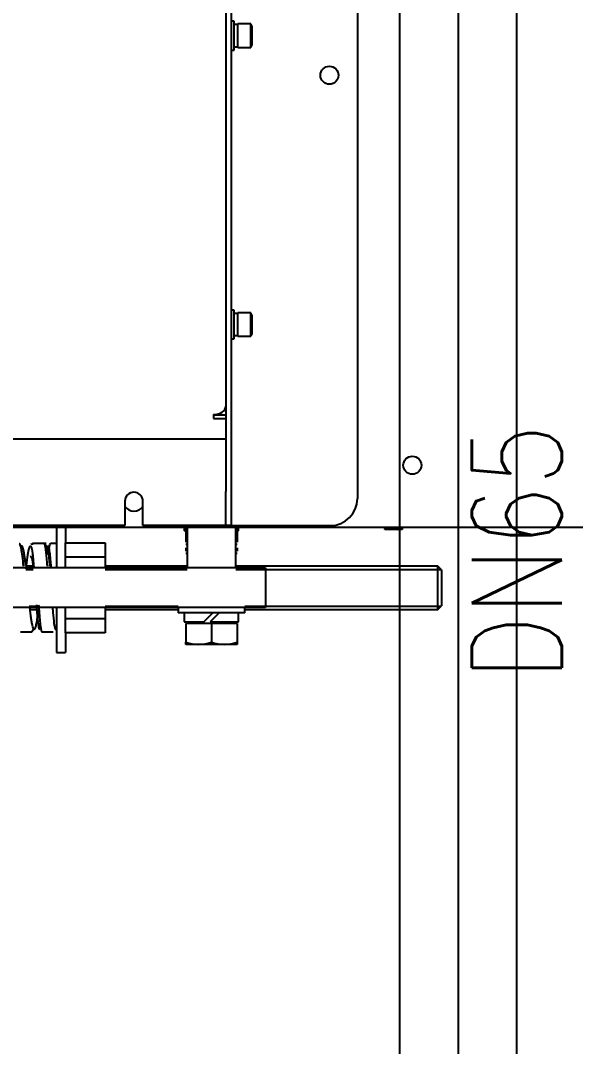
# Model space of a CAD drawing. Extents: x -681219 to -550379, y -242630 to -158199.
# Drawn here: x -583704 to -583396, y -225207 to -224637 of the extents above; entities that cross this region are included whole.
import ezdxf

# ---------------------------------------------------------------- set-up
doc = ezdxf.new("R2010")
doc.units = 0
doc.header["$LTSCALE"] = 1000
doc.linetypes.add('C2', pattern=[17, 14, -1, 1, -1])
for name, color, linetype in [('19990100009', 7, 'CONTINUOUS'), ('AAD0601501', 7, 'CONTINUOUS'), ('AAD2005001', 7, 'CONTINUOUS'), ('AAD2005501', 7, 'CONTINUOUS'), ('AAD2010001', 7, 'CONTINUOUS'), ('AAO0802002', 7, 'CONTINUOUS'), ('DAE09051601', 7, 'CONTINUOUS'), ('DOTE_油脂（黄）', 7, 'CONTINUOUS'), ('GAB00802', 7, 'CONTINUOUS'), ('GAB02001', 7, 'CONTINUOUS'), ('GAE00802', 7, 'CONTINUOUS'), ('GAE02001', 7, 'CONTINUOUS'), ('GBH02401', 7, 'CONTINUOUS'), ('GZDH011001121', 7, 'CONTINUOUS'), ('GZDH011001531', 7, 'CONTINUOUS'), ('GZDH011001541', 7, 'CONTINUOUS'), ('GZDH011001581', 7, 'CONTINUOUS'), ('GZDH011035031', 7, 'CONTINUOUS'), ('PIPE-油脂（黄）', 2, 'CONTINUOUS'), ('SDZB011070132', 7, 'CONTINUOUS'), ('SDZB011079322', 7, 'CONTINUOUS'), ('TEXT_油脂（黄）', 7, 'CONTINUOUS'), ('中心线', 4, 'C2')]:
    doc.layers.add(name, color=color, linetype=linetype)
doc.styles.add('_TWT_PIPEDN', font='SIMPLEX', dxfattribs={"width": 0.8, "height": 3.5, "bigfont": 'HZTXT'})

# ---------------------------------------------------------------- blocks, each defined once
blk = doc.blocks.new('fushitu')
at = {"layer": '19990100009', "color": 7, "linetype": 'Continuous'}
for p, q in [((-4734.02, -1311.05), (-4735.19, -1311.47)), ((-4726.71, -1311.03), (-4734.34, -1311.03)), ((-4721, -1311.03), (-4724.38, -1311.03)), ((-4740.94, -1359.97), (-4734.72, -1359.97)), ((-4729.12, -1359.97), (-4722.82, -1359.97))]:
    blk.add_line(p, q, dxfattribs=at)
blk.add_arc((-4728.05, -1312.44), 1.33, 0.0951, 90.0948, dxfattribs=at)
for points, knots in [([(-4739.26, -1323.48), (-4739.67, -1319.51), (-4740.49, -1312.78), (-4741.31, -1310.76), (-4741.73, -1311.09)], [0.28185626, 0.28185626, 0.28185626, 0.28185626, 0.3125, 0.34375, 0.34375, 0.34375, 0.34375]), ([(-4738.01, -1323.43), (-4738.08, -1322.8), (-4738.25, -1321.27), (-4738.53, -1319.05), (-4738.84, -1316.89), (-4739.15, -1315.1), (-4739.46, -1313.73), (-4739.77, -1312.81), (-4740.08, -1312.34), (-4740.29, -1312.34), (-4740.39, -1312.42)], [0.28373397, 0.28373397, 0.28373397, 0.28373397, 0.2890105, 0.29682469, 0.30463886, 0.31245309, 0.32026731, 0.32808149, 0.33589568, 0.34370993, 0.34370993, 0.34370993, 0.34370993]), ([(-4737.83, -1325.08), (-4737.8, -1324.77), (-4737.65, -1323.36), (-4737.38, -1320.98), (-4737.03, -1318.23), (-4736.67, -1315.94), (-4736.38, -1314.46), (-4736.14, -1313.56), (-4735.93, -1312.95), (-4735.76, -1312.59), (-4735.64, -1312.47), (-4735.6, -1312.44)], [0.94397984, 0.94397984, 0.94397984, 0.94397984, 0.94641756, 0.95534574, 0.96427401, 0.97320217, 0.98213037, 0.98651814, 0.99106592, 0.99758831, 1, 1, 1, 1]), ([(-4735.6, -1312.44), (-4735.59, -1312.42), (-4735.54, -1312.39), (-4735.46, -1312.36), (-4735.36, -1312.36), (-4735.22, -1312.45), (-4735.07, -1312.69), (-4734.92, -1313.11), (-4734.76, -1313.67), (-4734.64, -1314.29), (-4734.54, -1314.9), (-4734.47, -1315.35), (-4734.41, -1315.75), (-4734.37, -1316.09), (-4734.35, -1316.29), (-4734.33, -1316.38)], [0, 0, 0, 0, 0.039547, 0.094437, 0.164664, 0.250234, 0.385962, 0.500266, 0.614553, 0.750163, 0.819762, 0.879536, 0.929497, 0.969651, 1, 1, 1, 1]), ([(-4734.27, -1311.11), (-4734.26, -1311.1), (-4734.23, -1311.07), (-4734.19, -1311.05), (-4734.15, -1311.03), (-4734.12, -1311.03), (-4734.1, -1311.03), (-4734.1, -1311.03)], [0, 0, 0, 0, 0.0285998, 0.0571978, 0.085794, 0.1143884, 0.1183731, 0.1183731, 0.1183731, 0.1183731]), ([(-4726.78, -1315.28), (-4726.79, -1315.19), (-4726.81, -1315.01), (-4726.84, -1314.76), (-4726.87, -1314.51), (-4726.9, -1314.27), (-4726.93, -1314.04), (-4726.97, -1313.81), (-4727, -1313.6), (-4727.03, -1313.39), (-4727.06, -1313.19), (-4727.1, -1313), (-4727.13, -1312.81), (-4727.17, -1312.64), (-4727.2, -1312.48), (-4727.24, -1312.32), (-4727.27, -1312.17), (-4727.31, -1312.03), (-4727.34, -1311.9), (-4727.38, -1311.78), (-4727.42, -1311.67), (-4727.45, -1311.56), (-4727.49, -1311.47), (-4727.53, -1311.38), (-4727.57, -1311.31), (-4727.6, -1311.24), (-4727.64, -1311.18), (-4727.68, -1311.13), (-4727.72, -1311.09), (-4727.76, -1311.06), (-4727.8, -1311.04), (-4727.84, -1311.03), (-4727.86, -1311.03), (-4727.88, -1311.03)], [0, 0, 0, 0, 0.0285458, 0.057093, 0.0856415, 0.1141914, 0.1427427, 0.1712953, 0.1998494, 0.228405, 0.2569619, 0.2855204, 0.3140803, 0.3426417, 0.3712046, 0.399769, 0.428335, 0.4569025, 0.4854716, 0.5140422, 0.5426145, 0.5711884, 0.5997639, 0.628341, 0.6569198, 0.6855003, 0.7140824, 0.7426663, 0.7712519, 0.7998392, 0.8284282, 0.857019, 0.8816269, 0.8816269, 0.8816269, 0.8816269]), ([(-4726.62, -1316.8), (-4726.58, -1316.48), (-4726.48, -1315.57), (-4726.24, -1313.81), (-4725.96, -1312.6), (-4725.69, -1312.29), (-4725.41, -1312.56), (-4725.14, -1313.73), (-4724.86, -1315.7), (-4724.59, -1318.18), (-4724.33, -1321.2), (-4724.14, -1323.74), (-4724.09, -1324.48)], [0.5703254, 0.5703254, 0.5703254, 0.5703254, 0.5783448, 0.5939783, 0.6251701, 0.6408033, 0.6564364, 0.6876276, 0.7032605, 0.7188933, 0.7500839, 0.7624267, 0.7624267, 0.7624267, 0.7624267]), ([(-4725.44, -1316.38), (-4725.46, -1316.27), (-4725.49, -1315.99), (-4725.55, -1315.54), (-4725.63, -1315), (-4725.74, -1314.32), (-4725.87, -1313.67), (-4726.03, -1313.11), (-4726.18, -1312.69), (-4726.33, -1312.47), (-4726.43, -1312.39), (-4726.47, -1312.37), (-4726.48, -1312.37)], [0, 0, 0, 0, 0.039465, 0.0942514, 0.1643666, 0.2498287, 0.3854484, 0.4997254, 0.6140415, 0.7497575, 0.8194426, 0.836455, 0.836455, 0.836455, 0.836455]), ([(-4725.41, -1317.03), (-4725.36, -1316.49), (-4725.06, -1313.43), (-4724.69, -1311.21), (-4724.37, -1311.01), (-4724.3, -1311.04)], [0.625, 0.625, 0.625, 0.625, 0.63749951, 0.70124946, 0.71875, 0.71875, 0.71875, 0.71875]), ([(-4735.6, -1318.15), (-4735.59, -1318.13), (-4735.54, -1318.11), (-4735.46, -1318.08), (-4735.36, -1318.09), (-4735.22, -1318.16), (-4735.07, -1318.34), (-4734.92, -1318.65), (-4734.76, -1319.07), (-4734.64, -1319.54), (-4734.54, -1320), (-4734.47, -1320.34), (-4734.41, -1320.64), (-4734.37, -1320.89), (-4734.35, -1321.05), (-4734.33, -1321.11)], [0, 0, 0, 0, 0.039581, 0.094511, 0.164782, 0.250392, 0.386156, 0.500471, 0.614741, 0.750313, 0.81988, 0.879621, 0.929549, 0.969674, 1, 1, 1, 1]), ([(-4734.33, -1316.38), (-4734.31, -1316.6), (-4734.24, -1317.22), (-4734.13, -1318.26), (-4734.01, -1319.49), (-4733.87, -1321.08), (-4733.73, -1322.74), (-4733.63, -1324.06), (-4733.6, -1324.47)], [0, 0, 0, 0, 0.00563514, 0.01564472, 0.02380983, 0.03128996, 0.04692581, 0.05368944, 0.05368944, 0.05368944, 0.05368944]), ([(-4734.33, -1321.11), (-4734.31, -1321.28), (-4734.24, -1321.75), (-4734.13, -1322.53), (-4734.05, -1323.17), (-4734.01, -1323.47)], [0, 0, 0, 0, 0.00571442, 0.01565464, 0.02369451, 0.02369451, 0.02369451, 0.02369451]), ([(-4725.44, -1316.38), (-4725.4, -1316.74), (-4725.3, -1317.61), (-4725.13, -1319.37), (-4724.95, -1321.39), (-4724.83, -1322.88), (-4724.78, -1323.46)], [0, 0, 0, 0, 0.0279268, 0.0669252, 0.1169803, 0.1474078, 0.1474078, 0.1474078, 0.1474078]), ([(-4731.16, -1347.55), (-4731.22, -1348.09), (-4731.39, -1349.65), (-4731.66, -1351.81), (-4731.96, -1353.87), (-4732.31, -1355.99), (-4732.64, -1357.39), (-4732.99, -1358.32), (-4733.35, -1358.8), (-4733.76, -1358.46), (-4734.18, -1357.24), (-4734.53, -1355.61), (-4734.89, -1353.46), (-4735.24, -1350.82), (-4735.52, -1348.45), (-4735.68, -1346.99), (-4735.72, -1346.61)], [0.1115904, 0.1115904, 0.1115904, 0.1115904, 0.1160431, 0.1249713, 0.1316707, 0.13837, 0.151744, 0.1562117, 0.16514, 0.1785139, 0.1874421, 0.1963704, 0.2052986, 0.2142268, 0.223155, 0.226232, 0.226232, 0.226232, 0.226232]), ([(-4732.17, -1345.01), (-4732.11, -1345.91), (-4731.97, -1347.73), (-4731.76, -1350.28), (-4731.55, -1352.61), (-4731.34, -1354.61), (-4731.13, -1356.25), (-4730.91, -1357.49), (-4730.7, -1358.3), (-4730.54, -1358.6), (-4730.44, -1358.64), (-4730.42, -1358.64)], [0.157584, 0.157584, 0.157584, 0.157584, 0.1720105, 0.1876459, 0.2032809, 0.218916, 0.234551, 0.2501859, 0.2658207, 0.2814555, 0.2868757, 0.2868757, 0.2868757, 0.2868757]), ([(-4730.88, -1344.97), (-4730.8, -1346.1), (-4730.47, -1350.9), (-4729.87, -1357.72), (-4729.35, -1359.95), (-4729.09, -1359.97), (-4729.08, -1359.97)], [0.1722444, 0.1722444, 0.1722444, 0.1722444, 0.1912499, 0.2549998, 0.3187498, 0.3198426, 0.3198426, 0.3198426, 0.3198426]), ([(-4723.17, -1346.5), (-4723.09, -1347.56), (-4722.97, -1349.17), (-4722.79, -1351.16), (-4722.52, -1354.1), (-4722.19, -1356.74), (-4721.87, -1358.12), (-4721.69, -1358.54), (-4721.57, -1358.65), (-4721.46, -1358.63), (-4721.39, -1358.55), (-4721.34, -1358.48), (-4721.33, -1358.46)], [0.5082454, 0.5082454, 0.5082454, 0.5082454, 0.5624707, 0.5937714, 0.6250723, 0.7496402, 0.812177, 0.8434769, 0.8747768, 0.8956455, 0.9165146, 0.9240392, 0.9240392, 0.9240392, 0.9240392]), ([(-4733.96, -1358.48), (-4734.06, -1358.88), (-4734.37, -1359.85), (-4734.68, -1360.07), (-4734.89, -1359.89)], [0.14843501, 0.14843501, 0.14843501, 0.14843501, 0.15625, 0.171875, 0.171875, 0.171875, 0.171875])]:
    blk.add_open_spline(points, degree=3, knots=knots, dxfattribs=at)
blk.add_open_spline([(-4726.06, -1323.6), (-4726.3, -1320.29), (-4726.54, -1317.42), (-4726.78, -1315.28)], degree=3, dxfattribs=at)
at = {"layer": 'AAD0601501', "color": 7, "linetype": 'Continuous'}
for p, q in [((-4538.78, -1302), (-4538.78, -1302.77)), ((-4538.78, -1303.2), (-4538.78, -1302.77)), ((-4529.22, -1303.2), (-4538.78, -1303.2)), ((-4534, -1302), (-4534, -1302.77)), ((-4529.22, -1302), (-4529.22, -1302.77)), ((-4529.22, -1302.77), (-4529.22, -1303.2))]:
    blk.add_line(p, q, dxfattribs=at)
for centre, start, end in [((-4536.39, -1296.24), 249.8742, 290.1275), ((-4531.61, -1296.24), 249.8724, 290.1259)]:
    blk.add_arc(centre, 6.95, start, end, dxfattribs=at)
at = {"layer": 'AAD2005001', "color": 7, "linetype": 'Continuous'}
for p, q in [((-4649.27, -1313.43), (-4649.27, -1315.23)), ((-4620.73, -1313.43), (-4620.73, -1315.23)), ((-4648.5, -1316.5), (-4649.27, -1316.5)), ((-4620.73, -1316.5), (-4621.5, -1316.5))]:
    blk.add_line(p, q, dxfattribs=at)
at = {"layer": 'AAD2005501', "color": 7, "linetype": 'Continuous'}
for p, q in [((-4649.27, -1302), (-4649.27, -1310.23)), ((-4620.73, -1302), (-4620.73, -1310.23)), ((-4648.5, -1311.5), (-4649.27, -1311.5)), ((-4620.73, -1311.5), (-4621.5, -1311.5))]:
    blk.add_line(p, q, dxfattribs=at)
at = {"layer": 'AAD2010001', "color": 7, "linetype": 'Continuous'}
for p, q in [((-4635, -1355.3), (-4649.27, -1355.3)), ((-4649.27, -1355.3), (-4649.27, -1365.73)), ((-4648.85, -1354.5), (-4648.85, -1355.3)), ((-4620.73, -1355.3), (-4635, -1355.3)), ((-4635, -1355.3), (-4635, -1365.73)), ((-4621.15, -1355.3), (-4621.15, -1354.5)), ((-4620.73, -1355.3), (-4620.73, -1365.73)), ((-4649.27, -1367), (-4649.27, -1365.73)), ((-4620.73, -1365.73), (-4620.73, -1367)), ((-4620.73, -1367), (-4649.27, -1367))]:
    blk.add_line(p, q, dxfattribs=at)
for centre, start, end in [((-4642.13, -1346.22), 249.9161, 290.0855), ((-4627.87, -1346.22), 249.9144, 290.0839)]:
    blk.add_arc(centre, 20.77, start, end, dxfattribs=at)
at = {"layer": 'AAO0802002', "color": 7, "linetype": 'Continuous'}
for p, q in [((-4620.32, -1035.53), (-4620.32, -1022.53)), ((-4613.12, -1022.53), (-4620.32, -1022.53)), ((-4613.12, -1035.53), (-4613.12, -1022.53)), ((-4612.32, -1023.91), (-4613.12, -1022.53)), ((-4612.32, -1034.14), (-4612.32, -1023.91)), ((-4620.32, -1035.53), (-4613.12, -1035.53)), ((-4613.12, -1035.53), (-4612.32, -1034.14)), ((-4620.32, -1195.91), (-4620.32, -1182.91)), ((-4613.12, -1182.91), (-4620.32, -1182.91)), ((-4613.12, -1195.91), (-4613.12, -1182.91)), ((-4612.32, -1184.3), (-4613.12, -1182.91)), ((-4612.32, -1194.53), (-4612.32, -1184.3)), ((-4620.32, -1195.91), (-4613.12, -1195.91)), ((-4613.12, -1195.91), (-4612.32, -1194.53))]:
    blk.add_line(p, q, dxfattribs=at)
at = {"layer": 'DAE09051601', "color": 7, "linetype": 'Continuous'}
blk.add_line((-4737.43, -1322), (-4738.13, -1322), dxfattribs=at)
at = {"layer": 'GAB00802', "color": 7, "linetype": 'Continuous'}
for p, q in [((-4622.42, -1021.03), (-4624.02, -1021.03)), ((-4622.42, -1037.03), (-4622.42, -1021.03)), ((-4624.02, -1037.03), (-4622.42, -1037.03)), ((-4622.42, -1181.41), (-4624.02, -1181.41)), ((-4622.42, -1197.41), (-4622.42, -1181.41)), ((-4624.02, -1197.41), (-4622.42, -1197.41))]:
    blk.add_line(p, q, dxfattribs=at)
at = {"layer": 'GAB02001', "color": 7, "linetype": 'Continuous'}
for p, q in [((-4653.5, -1346.5), (-4653.5, -1349.5)), ((-4616.5, -1349.5), (-4653.5, -1349.5)), ((-4616.5, -1349.5), (-4616.5, -1346.5))]:
    blk.add_line(p, q, dxfattribs=at)
at = {"layer": 'GAE00802', "color": 7, "linetype": 'Continuous'}
for p, q in [((-4620.32, -1022.88), (-4622.42, -1022.88)), ((-4622.42, -1035.18), (-4620.32, -1035.18)), ((-4620.32, -1183.26), (-4622.42, -1183.26)), ((-4622.42, -1195.56), (-4620.32, -1195.56))]:
    blk.add_line(p, q, dxfattribs=at)
at = {"layer": 'GAE02001', "color": 7, "linetype": 'Continuous'}
for p, q in [((-4650.1, -1302), (-4650.1, -1304)), ((-4649.27, -1304), (-4650.1, -1304)), ((-4619.9, -1304), (-4620.73, -1304)), ((-4619.9, -1304), (-4619.9, -1302)), ((-4650.1, -1349.5), (-4650.1, -1354.5)), ((-4639.27, -1354.5), (-4634.27, -1349.5)), ((-4630.73, -1349.5), (-4635.73, -1354.5)), ((-4619.9, -1354.5), (-4619.9, -1349.5)), ((-4650.1, -1354.5), (-4639.27, -1354.5)), ((-4635.73, -1354.5), (-4619.9, -1354.5))]:
    blk.add_line(p, q, dxfattribs=at)
at = {"layer": 'GBH02401', "color": 7, "linetype": 'Continuous'}
for p, q in [((-4721, -1302), (-4721, -1324.5)), ((-4716, -1302), (-4716, -1310.5)), ((-4721, -1346.5), (-4721, -1371.5)), ((-4716, -1360.5), (-4716, -1371.5)), ((-4721, -1371.5), (-4716, -1371.5))]:
    blk.add_line(p, q, dxfattribs=at)
at = {"layer": 'GZDH011001121', "color": 7, "linetype": 'Continuous'}
for p, q in [((-4648.5, -1302), (-4648.5, -1324.5)), ((-4621.5, -1324.5), (-4621.5, -1302))]:
    blk.add_line(p, q, dxfattribs=at)
at = {"layer": 'GZDH011001531', "color": 7, "linetype": 'Continuous'}
for p, q in [((-4734.01, -1323.5), (-4738.01, -1323.5)), ((-4738.01, -1325.34), (-4734.01, -1325.34)), ((-4648.5, -1323.5), (-4694, -1323.5)), ((-4694, -1325.34), (-4648.5, -1325.34)), ((-4509.26, -1323.5), (-4621.5, -1323.5)), ((-4621.5, -1325.34), (-4507.42, -1325.34)), ((-4509.26, -1347.5), (-4509.26, -1323.5)), ((-4507.26, -1325.5), (-4509.26, -1323.5)), ((-4507.26, -1325.5), (-4507.26, -1345.5)), ((-4736.24, -1345.66), (-4730.7, -1345.66)), ((-4736.24, -1347.5), (-4730.7, -1347.5)), ((-4694, -1345.66), (-4653.5, -1345.66)), ((-4694, -1347.5), (-4653.5, -1347.5)), ((-4616.5, -1345.66), (-4507.42, -1345.66)), ((-4616.5, -1347.5), (-4509.26, -1347.5)), ((-4509.26, -1347.5), (-4507.26, -1345.5))]:
    blk.add_line(p, q, dxfattribs=at)
at = {"layer": 'GZDH011001541', "color": 7, "linetype": 'Continuous'}
for p, q in [((-4716, -1310.5), (-4694, -1310.5)), ((-4716, -1318.5), (-4716, -1310.5)), ((-4694, -1310.5), (-4694, -1318.5)), ((-4716, -1324.5), (-4716, -1318.5)), ((-4694, -1318.5), (-4716, -1318.5)), ((-4694, -1318.5), (-4694, -1324.5)), ((-4716, -1352.5), (-4716, -1346.5)), ((-4694, -1346.5), (-4694, -1352.5)), ((-4716, -1360.5), (-4716, -1352.5)), ((-4716, -1352.5), (-4694, -1352.5)), ((-4694, -1352.5), (-4694, -1360.5)), ((-4694, -1360.5), (-4716, -1360.5))]:
    blk.add_line(p, q, dxfattribs=at)
at = {"layer": 'GZDH011001581', "color": 7, "linetype": 'Continuous'}
for p, q in [((-4605, -1324.5), (-5445, -1324.5)), ((-4605, -1324.5), (-4605, -1346.5)), ((-4605, -1346.5), (-5445, -1346.5))]:
    blk.add_line(p, q, dxfattribs=at)
at = {"layer": 'GZDH011035031', "color": 7, "linetype": 'Continuous'}
blk.add_line((-4003.5, -1302), (-6000.9, -1302), dxfattribs=at)
blk.add_circle((-4523.5, -1267.5), 5, dxfattribs=at)
for centre, start, end in [((-4570, -1050), 272.4204, 319.2956), ((-4678, -1287), 213.2915, 326.1788)]:
    blk.add_arc(centre, 6, start, end, dxfattribs=at)
at = {"layer": 'SDZB011070132', "color": 7, "linetype": 'Continuous'}
for p, q in [((-4633.82, -1239.38), (-4633.82, -1241.57)), ((-4633.82, -1239.51), (-4627.02, -1239.51)), ((-4633.82, -1241.57), (-4627.02, -1241.57)), ((-4627.02, -1253), (-5129.02, -1253)), ((-4683.02, -1287.5), (-4683.02, -1301)), ((-4673.02, -1301), (-4673.02, -1287.5)), ((-4683.02, -1301), (-4873.02, -1301)), ((-4627.02, -1301), (-4673.02, -1301))]:
    blk.add_line(p, q, dxfattribs=at)
blk.add_arc((-4678.02, -1287.5), 5, 0, 180, dxfattribs=at)
blk.add_ellipse((-4633.82, -1234.73), major_axis=(6.8, 0), ratio=0.684547, start_param=4.712389, end_param=6.283185, dxfattribs=at)
at = {"layer": 'SDZB011079322', "color": 7, "linetype": 'Continuous'}
for p, q in [((-4554.02, -331), (-4554.02, -1286)), ((-4627.02, -358.24), (-4627.02, -1282.07)), ((-4624.02, -358.24), (-4624.02, -1282.07)), ((-4627.02, -1301), (-4627.02, -1282.07)), ((-4624.02, -1282.07), (-4624.02, -1301)), ((-4624.02, -1301), (-4627.02, -1301)), ((-4624.02, -1301), (-4620.22, -1301)), ((-4620.22, -1301), (-4569.02, -1301))]:
    blk.add_line(p, q, dxfattribs=at)
blk.add_circle((-4569.52, -1051), 5, dxfattribs=at)
blk.add_arc((-4569.02, -1286), 15, 270, 0, dxfattribs=at)

msp = doc.modelspace()

# ---------------------------------------------------------------- linework, layer by layer
at = {"layer": 'DOTE_油脂（黄）', "color": 1}
msp.add_line((-583460.7754, -226464.545), (-583460.7754, -223395.9378), dxfattribs=at)
at = {"layer": 'PIPE-油脂（黄）', "color": 1}
for p, q in [((-583493.2754, -226464.545), (-583493.2754, -223395.9378)), ((-583428.2754, -226464.545), (-583428.2754, -223395.9378))]:
    msp.add_line(p, q, dxfattribs=at)

# ---------------------------------------------------------------- block references
at = {"layer": '中心线'}
msp.add_blockref('fushitu', (-578962.82, -223616.6983), dxfattribs=at)

# ---------------------------------------------------------------- texts
at = {"layer": 'TEXT_油脂（黄）', "style": '_TWT_PIPEDN', "width": 0.8}
msp.add_text('DN65', height=50, rotation=90, dxfattribs=at).set_placement((-583403.2754, -225003.5747))

doc.saveas('drawing.dxf')
